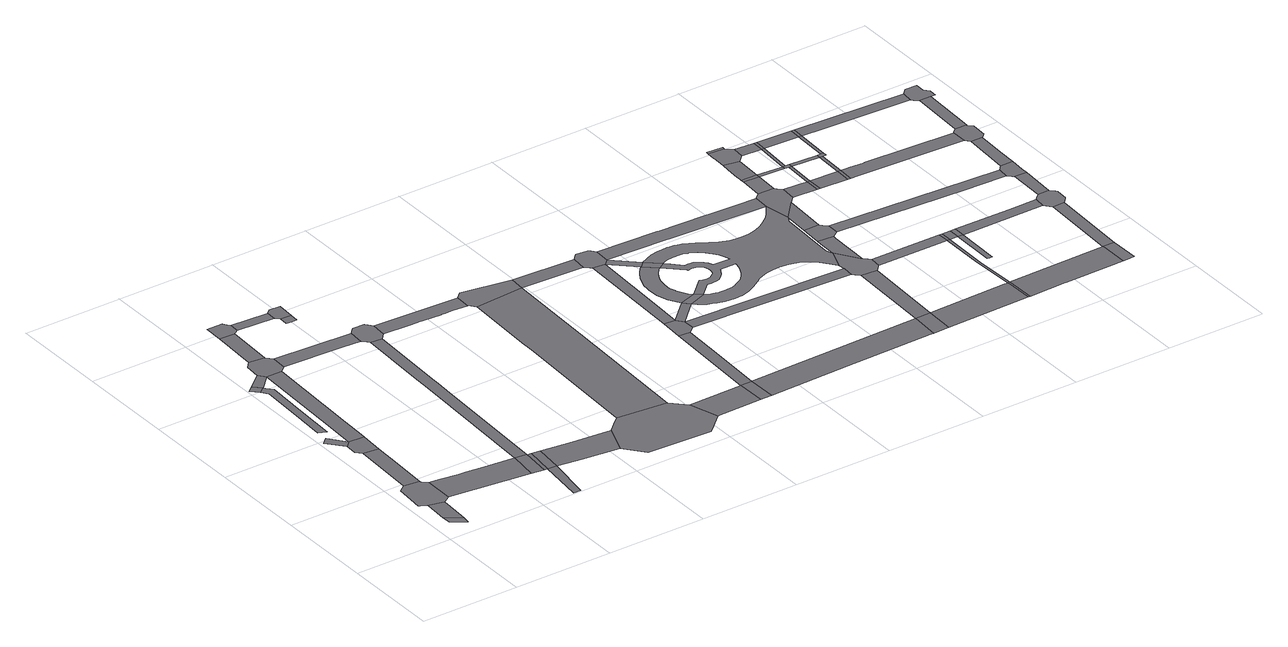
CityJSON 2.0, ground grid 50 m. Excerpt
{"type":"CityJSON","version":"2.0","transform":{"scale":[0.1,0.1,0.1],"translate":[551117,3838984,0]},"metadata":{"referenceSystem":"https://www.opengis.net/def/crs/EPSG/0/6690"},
"CityObjects":{
"road1":{"type":"Road","geometry":[{"type":"MultiSurface","lod":"1","boundaries":[[[0,1,2,3]]]}]},
"road2":{"type":"Road","attributes":{"RoadStructureAttribute.sectionType":"1"},"geometry":[{"type":"MultiSurface","lod":"1","boundaries":[[[4,5,0,3,6,7,8]]]}]},
"road3":{"type":"Road","geometry":[{"type":"MultiSurface","lod":"1","boundaries":[[[9,10,11,12,4,8,13,14,15,16,17,18]]]}]},
"road4":{"type":"Road","attributes":{"RoadStructureAttribute.sectionType":"1"},"geometry":[{"type":"MultiSurface","lod":"1","boundaries":[[[19,20,9,18,21,22]]]}]},
"road5":{"type":"Road","attributes":{"RoadStructureAttribute.sectionType":"1"},"geometry":[{"type":"MultiSurface","lod":"1","boundaries":[[[23,24,25,26]]]}]},
"road6":{"type":"Road","geometry":[{"type":"MultiSurface","lod":"1","boundaries":[[[26,25,27,19,22,28]]]}]},
"road7":{"type":"Road","geometry":[{"type":"MultiSurface","lod":"1","boundaries":[[[29,30,31,32,33,34,35,36,37,38]]]}]},
"road8":{"type":"Road","geometry":[{"type":"MultiSurface","lod":"1","boundaries":[[[39,40,34,33]]]}]},
"road9":{"type":"Road","attributes":{"RoadStructureAttribute.sectionType":"1"},"geometry":[{"type":"MultiSurface","lod":"1","boundaries":[[[41,42,43,44,45,15,14,46,47]]]}]},
"road10":{"type":"Road","attributes":{"RoadStructureAttribute.sectionType":"1"},"geometry":[{"type":"MultiSurface","lod":"1","boundaries":[[[48,49,26,28,50,51,52]]]}]},
"road11":{"type":"Road","attributes":{"RoadStructureAttribute.sectionType":"1"},"geometry":[{"type":"MultiSurface","lod":"1","boundaries":[[[53,39,33,48]]]}]},
"road12":{"type":"Road","geometry":[{"type":"MultiSurface","lod":"1","boundaries":[[[54,55,53,48,52,56,57,58]]]}]},
"road13":{"type":"Road","attributes":{"RoadStructureAttribute.sectionType":"1"},"geometry":[{"type":"MultiSurface","lod":"1","boundaries":[[[59,60,61,62]]]}]},
"road14":{"type":"Road","geometry":[{"type":"MultiSurface","lod":"1","boundaries":[[[47,46,63,64,65]]]}]},
"road15":{"type":"Road","attributes":{"RoadStructureAttribute.sectionType":"1"},"geometry":[{"type":"MultiSurface","lod":"1","boundaries":[[[66,54,58,67,68]]]}]},
"road16":{"type":"Road","attributes":{"RoadStructureAttribute.sectionType":"1"},"geometry":[{"type":"MultiSurface","lod":"1","boundaries":[[[69,64,63,59,70]]]}]},
"road17":{"type":"Road","geometry":[{"type":"MultiSurface","lod":"1","boundaries":[[[70,59,62,71]]]}]},
"road18":{"type":"Road","geometry":[{"type":"MultiSurface","lod":"1","boundaries":[[[72,66,68,73,74,75,76,77]]]}]},
"road19":{"type":"Road","attributes":{"RoadStructureAttribute.sectionType":"1"},"geometry":[{"type":"MultiSurface","lod":"1","boundaries":[[[78,57,56,79,80,81]]]}]},
"road20":{"type":"Road","attributes":{"RoadStructureAttribute.sectionType":"1"},"geometry":[{"type":"MultiSurface","lod":"1","boundaries":[[[75,74,82,83]]]}]},
"road21":{"type":"Road","attributes":{"RoadStructureAttribute.sectionType":"1"},"geometry":[{"type":"MultiSurface","lod":"1","boundaries":[[[84,85,86,47,65,87,88,89,90,91,92,93]]]}]},
"road22":{"type":"Road","attributes":{"RoadStructureAttribute.sectionType":"1"},"geometry":[{"type":"MultiSurface","lod":"1","boundaries":[[[94,95,71,62,96,97,98,99,100]]]}]},
"road23":{"type":"Road","geometry":[{"type":"MultiSurface","lod":"1","boundaries":[[[101,102,103,104,105]]]}]},
"road24":{"type":"Road","attributes":{"RoadStructureAttribute.sectionType":"1"},"geometry":[{"type":"MultiSurface","lod":"1","boundaries":[[[106,83,82,101,105,107]]]}]},
"road25":{"type":"Road","geometry":[{"type":"MultiSurface","lod":"1","boundaries":[[[108,109,81,80,110,111,84,93,112,113,114,115,116,117,118]]]}]},
"road26":{"type":"Road","geometry":[{"type":"MultiSurface","lod":"1","boundaries":[[[119,120,121,100,99,122,123,124,125,126,127,128,129]]]}]},
"road27":{"type":"Road","attributes":{"RoadStructureAttribute.sectionType":"1"},"geometry":[{"type":"MultiSurface","lod":"1","boundaries":[[[130,115,114,131,132,133,134,135,136,137,138,139]]]}]},
"road28":{"type":"Road","attributes":{"function":"2","RoadStructureAttribute.sectionType":"1"},"geometry":[{"type":"MultiSurface","lod":"1","boundaries":[[[140,141,142,143,144,145,119,129]]]}]},
"road29":{"type":"Road","attributes":{"RoadStructureAttribute.sectionType":"1"},"geometry":[{"type":"MultiSurface","lod":"1","boundaries":[[[146,147,148,127,126,149]]]}]},
"road30":{"type":"Road","geometry":[{"type":"MultiSurface","lod":"1","boundaries":[[[150,139,138,151,142,141,152]]]}]},
"road31":{"type":"Road","geometry":[{"type":"MultiSurface","lod":"1","boundaries":[[[146,149,153,154]]]}]},
"road32":{"type":"Road","attributes":{"RoadStructureAttribute.sectionType":"1"},"geometry":[{"type":"MultiSurface","lod":"1","boundaries":[[[155,146,154,156,157,158]]]}]},
"road33":{"type":"Road","geometry":[{"type":"MultiSurface","lod":"1","boundaries":[[[159,155,158,160,161,162,163,164]]]}]},
"road34":{"type":"Road","attributes":{"RoadStructureAttribute.sectionType":"1"},"geometry":[{"type":"MultiSurface","lod":"1","boundaries":[[[152,141,165,166]]]}]},
"road35":{"type":"Road","attributes":{"RoadStructureAttribute.sectionType":"1"},"geometry":[{"type":"MultiSurface","lod":"1","boundaries":[[[167,168,159,164,169,170]]]}]},
"road36":{"type":"Road","attributes":{"RoadStructureAttribute.sectionType":"1"},"geometry":[{"type":"MultiSurface","lod":"1","boundaries":[[[171,164,163,172]]]}]},
"road37":{"type":"Road","geometry":[{"type":"MultiSurface","lod":"1","boundaries":[[[173,174,166,165,175,167,170,176,177,178,179]]]}]},
"road38":{"type":"Road","geometry":[{"type":"MultiSurface","lod":"1","boundaries":[[[180,171,172,181]]]}]},
"road39":{"type":"Road","attributes":{"RoadStructureAttribute.sectionType":"1"},"geometry":[{"type":"MultiSurface","lod":"1","boundaries":[[[182,183,184,185,186,187,188,189,190,191,192,193,194,195,171,180,196,197,198,199,200,201,202,203,204,205,206,207,208]]]}]},
"road40":{"type":"Road","attributes":{"RoadStructureAttribute.sectionType":"1"},"geometry":[{"type":"MultiSurface","lod":"1","boundaries":[[[209,210,211,154,153,212,213,214]]]}]},
"road41":{"type":"Road","attributes":{"RoadStructureAttribute.sectionType":"1"},"geometry":[{"type":"MultiSurface","lod":"1","boundaries":[[[176,170,182,215]]]}]},
"road42":{"type":"Road","geometry":[{"type":"MultiSurface","lod":"1","boundaries":[[[215,182,208,216]]]}]},
"road43":{"type":"Road","attributes":{"RoadStructureAttribute.sectionType":"1"},"geometry":[{"type":"MultiSurface","lod":"1","boundaries":[[[217,163,162,218,219,220,221,222]]]}]},
"road44":{"type":"Road","geometry":[{"type":"MultiSurface","lod":"1","boundaries":[[[172,223,224,225,226,227,228,229,230,231,232,233,234,235,236,237,238,239,240,241,242,243,244,245,246,247,248,249,250,251,252,253,254,255,256,257,258,259,260,261,262,263,264,265,266,267,268,269,270,271,272,273,274,275,276,277,278,279,280,281,282,283,215,216,208,284,285,286,287,288,289,290,291,292,293,294,295,296,297,298,180,181],[299,300,301,302,303,304,305,306,307,308,309,310,311,312,313,314,315,316,317,318,319,320,321,322,323,324,216],[325,326,327,328,329,330,331,332,333,334,335,336,337,338,339,340,341,342,343,344,345,346,347,348,349,350,351,352,353,181]]]}]},
"road45":{"type":"Road","attributes":{"RoadStructureAttribute.sectionType":"1"},"geometry":[{"type":"MultiSurface","lod":"1","boundaries":[[[354,355,356,357,358,359,360,361,177,176,362,363,364,257,365]]]}]},
"road46":{"type":"Road","geometry":[{"type":"MultiSurface","lod":"1","boundaries":[[[366,209,214,367]]]}]},
"road47":{"type":"Road","attributes":{"RoadStructureAttribute.sectionType":"1"},"geometry":[{"type":"MultiSurface","lod":"1","boundaries":[[[368,369,209,366,370]]]}]},
"road48":{"type":"Road","geometry":[{"type":"MultiSurface","lod":"1","boundaries":[[[250,249,222,221,371,372,368,370,373,374,375,376,377,378]]]}]},
"road49":{"type":"Road","attributes":{"RoadStructureAttribute.sectionType":"1"},"geometry":[{"type":"MultiSurface","lod":"1","boundaries":[[[379,380,250,378,381,382]]]}]},
"road50":{"type":"Road","attributes":{"RoadStructureAttribute.sectionType":"1"},"geometry":[{"type":"MultiSurface","lod":"1","boundaries":[[[383,384,385,386,366,367,387]]]}]},
"road51":{"type":"Road","geometry":[{"type":"MultiSurface","lod":"1","boundaries":[[[388,389,379,382,390,391,392,393,394]]]}]},
"road52":{"type":"Road","attributes":{"RoadStructureAttribute.sectionType":"1"},"geometry":[{"type":"MultiSurface","lod":"1","boundaries":[[[395,256,388,394]]]}]},
"road53":{"type":"Road","geometry":[{"type":"MultiSurface","lod":"1","boundaries":[[[396,365,257,256,395,397,398,399,400]]]}]},
"road54":{"type":"Road","attributes":{"RoadStructureAttribute.sectionType":"1"},"geometry":[{"type":"MultiSurface","lod":"1","boundaries":[[[376,375,401,402,403,404,405]]]}]},
"road55":{"type":"Road","attributes":{"RoadStructureAttribute.sectionType":"1"},"geometry":[{"type":"MultiSurface","lod":"1","boundaries":[[[406,396,400,407]]]}]},
"road56":{"type":"Road","geometry":[{"type":"MultiSurface","lod":"1","boundaries":[[[408,383,387,409]]]}]},
"road57":{"type":"Road","geometry":[{"type":"MultiSurface","lod":"1","boundaries":[[[410,406,407,411]]]}]},
"road58":{"type":"Road","attributes":{"RoadStructureAttribute.sectionType":"1"},"geometry":[{"type":"MultiSurface","lod":"1","boundaries":[[[412,413,414,415,410,411,416]]]}]},
"road59":{"type":"Road","attributes":{"RoadStructureAttribute.sectionType":"1"},"geometry":[{"type":"MultiSurface","lod":"1","boundaries":[[[417,398,397,418,419]]]}]},
"road60":{"type":"Road","attributes":{"RoadStructureAttribute.sectionType":"1"},"geometry":[{"type":"MultiSurface","lod":"1","boundaries":[[[420,421,404,422,383,408]]]}]},
"road61":{"type":"Road","geometry":[{"type":"MultiSurface","lod":"1","boundaries":[[[423,424,425,412,416,426,427,428,429,430]]]}]},
"road62":{"type":"Road","attributes":{"RoadStructureAttribute.sectionType":"1"},"geometry":[{"type":"MultiSurface","lod":"1","boundaries":[[[431,423,430,432]]]}]},
"road63":{"type":"Road","attributes":{"RoadStructureAttribute.sectionType":"1"},"geometry":[{"type":"MultiSurface","lod":"1","boundaries":[[[411,407,433,434]]]}]},
"road64":{"type":"Road","geometry":[{"type":"MultiSurface","lod":"1","boundaries":[[[419,418,435,436]]]}]},
"road65":{"type":"Road","geometry":[{"type":"MultiSurface","lod":"1","boundaries":[[[405,404,421,437]]]}]},
"road66":{"type":"Road","geometry":[{"type":"MultiSurface","lod":"1","boundaries":[[[438,439,440,441,442]]]}]},
"road67":{"type":"Road","attributes":{"RoadStructureAttribute.sectionType":"1"},"geometry":[{"type":"MultiSurface","lod":"1","boundaries":[[[437,421,443,444,438,445]]]}]},
"road68":{"type":"Road","attributes":{"RoadStructureAttribute.sectionType":"1"},"geometry":[{"type":"MultiSurface","lod":"1","boundaries":[[[446,419,436,447]]]}]},
"road69":{"type":"Road","geometry":[{"type":"MultiSurface","lod":"1","boundaries":[[[434,433,446,447,448,449]]]}]},
"road70":{"type":"Road","attributes":{"RoadStructureAttribute.sectionType":"1"},"geometry":[{"type":"MultiSurface","lod":"1","boundaries":[[[428,427,450,451]]]}]},
"road71":{"type":"Road","geometry":[{"type":"MultiSurface","lod":"1","boundaries":[[[445,438,442,452]]]}]},
"road72":{"type":"Road","attributes":{"RoadStructureAttribute.sectionType":"1"},"geometry":[{"type":"MultiSurface","lod":"1","boundaries":[[[436,435,453,454]]]}]},
"road73":{"type":"Road","attributes":{"RoadStructureAttribute.sectionType":"1"},"geometry":[{"type":"MultiSurface","lod":"1","boundaries":[[[450,434,449,455]]]}]},
"road74":{"type":"Road","attributes":{"RoadStructureAttribute.sectionType":"1"},"geometry":[{"type":"MultiSurface","lod":"1","boundaries":[[[456,408,409,457,458,459,460]]]}]},
"road75":{"type":"Road","geometry":[{"type":"MultiSurface","lod":"1","boundaries":[[[451,450,455,461]]]}]},
"road76":{"type":"Road","attributes":{"RoadStructureAttribute.sectionType":"1"},"geometry":[{"type":"MultiSurface","lod":"1","boundaries":[[[448,447,462,463]]]}]},
"road77":{"type":"Road","geometry":[{"type":"MultiSurface","lod":"1","boundaries":[[[454,453,464,465]]]}]},
"road78":{"type":"Road","attributes":{"RoadStructureAttribute.sectionType":"1"},"geometry":[{"type":"MultiSurface","lod":"1","boundaries":[[[392,391,466,467,468,469]]]}]},
"road79":{"type":"Road","attributes":{"RoadStructureAttribute.sectionType":"1"},"geometry":[{"type":"MultiSurface","lod":"1","boundaries":[[[462,454,465,470]]]}]},
"road80":{"type":"Road","attributes":{"RoadStructureAttribute.sectionType":"1"},"geometry":[{"type":"MultiSurface","lod":"1","boundaries":[[[461,455,471,472]]]}]},
"road81":{"type":"Road","geometry":[{"type":"MultiSurface","lod":"1","boundaries":[[[463,462,470,473,474,475]]]}]},
"road82":{"type":"Road","attributes":{"RoadStructureAttribute.sectionType":"1"},"geometry":[{"type":"MultiSurface","lod":"1","boundaries":[[[471,475,474,476]]]}]},
"road83":{"type":"Road","attributes":{"RoadStructureAttribute.sectionType":"1"},"geometry":[{"type":"MultiSurface","lod":"1","boundaries":[[[477,452,442,478,479]]]}]},
"road84":{"type":"Road","geometry":[{"type":"MultiSurface","lod":"1","boundaries":[[[472,471,476,480]]]}]},
"road85":{"type":"Road","geometry":[{"type":"MultiSurface","lod":"1","boundaries":[[[481,456,460,482,483,484]]]}]},
"road86":{"type":"Road","attributes":{"RoadStructureAttribute.sectionType":"1"},"geometry":[{"type":"MultiSurface","lod":"1","boundaries":[[[485,486,487,488,465,464,489,490,491]]]}]},
"road87":{"type":"Road","attributes":{"RoadStructureAttribute.sectionType":"1"},"geometry":[{"type":"MultiSurface","lod":"1","boundaries":[[[492,493,481,484]]]}]},
"road88":{"type":"Road","geometry":[{"type":"MultiSurface","lod":"1","boundaries":[[[494,495,496,497,498,499,479,478,500,501,493,492,502,503,504,505]]]}]},
"road89":{"type":"Road","attributes":{"RoadStructureAttribute.sectionType":"1"},"geometry":[{"type":"MultiSurface","lod":"1","boundaries":[[[480,476,506,507,508]]]}]},
"road90":{"type":"Road","attributes":{"RoadStructureAttribute.sectionType":"1"},"geometry":[{"type":"MultiSurface","lod":"1","boundaries":[[[509,497,496,510]]]}]},
"road91":{"type":"Road","geometry":[{"type":"MultiSurface","lod":"1","boundaries":[[[511,512,513,469,468,514,515,509,510,516,517]]]}]},
"road92":{"type":"Road","attributes":{"RoadStructureAttribute.sectionType":"1"},"geometry":[{"type":"MultiSurface","lod":"1","boundaries":[[[518,519,520,511,517]]]}]},
"road93":{"type":"Road","geometry":[{"type":"MultiSurface","lod":"1","boundaries":[[[521,522,523,491,490,524,525,520,519,526,527,528,529,530]]]}]},
"road94":{"type":"Road","attributes":{"RoadStructureAttribute.sectionType":"1"},"geometry":[{"type":"MultiSurface","lod":"1","boundaries":[[[531,521,530,532]]]}]},
"road95":{"type":"Road","geometry":[{"type":"MultiSurface","lod":"1","boundaries":[[[533,534,535,508,507,536,537,531,532,538,539,540,541]]]}]}
},
"vertices":[
[79,165,0],[81,121,0],[151,75,0],[155,117,0],
[87,291,0],[87,285,0],[156,136,0],[156,137,0],[165,274,0],
[97,488,0],[62,461,0],[50,313,0],[58,308,0],[199,296,0],[200,297,0],[203,446,0],[200,449,0],[177,473,0],[177,479,0],
[111,813,0],[109,767,0],[185,659,0],[191,807,0],
[52,1014,0],[22,984,0],[89,904,0],[117,931,0],
[87,843,0],[196,925,0],
[99,1267,0],[110,1482,0],[96,1497,0],[82,1513,0],[77,1519,0],[45,1494,0],[70,1464,0],[61,1268,0],[51,1071,0],[89,1054,0],
[41,1556,0],[9,1531,0],
[620,400,0],[478,415,0],[389,425,0],[350,429,0],[265,439,0],[613,250,0],[630,398,0],
[144,1589,0],[124,1077,0],[198,951,0],[203,1078,0],[224,1586,0],
[118,1622,0],
[152,1734,0],[123,1702,0],[254,1614,0],[256,1694,0],[231,1724,0],
[695,241,0],[667,7,0],[707,8,0],[740,236,0],
[677,243,0],[689,392,0],[689,393,0],
[162,1969,0],[231,1728,0],[241,1966,0],
[689,390,0],[711,388,0],
[756,383,0],
[166,2068,0],[247,1970,0],[268,1983,0],[268,2035,0],[257,2049,0],[246,2065,0],
[257,1693,0],[564,1600,0],[654,1595,0],[660,1675,0],
[460,1974,0],[460,2026,0],
[683,1562,0],[668,1230,0],[662,1083,0],[716,975,0],[721,1083,0],[722,1107,0],[725,1155,0],[735,1399,0],[737,1442,0],[742,1558,0],
[1090,346,0],[916,365,0],[796,229,0],[860,222,0],[861,222,0],[1053,200,0],[1107,344,0],
[480,1953,0],[477,1907,0],[504,1905,0],[530,1904,0],[533,1950,0],
[482,2044,0],[537,2040,0],
[688,1704,0],[679,1694,0],[655,1595,0],[673,1574,0],[753,1569,0],[754,1570,0],[772,1590,0],[777,1670,0],[760,1690,0],[759,1692,0],[750,1703,0],
[1190,418,0],[1183,411,0],[1146,379,0],[1133,99,0],[1462,86,0],[1474,96,0],[1558,174,0],[1561,176,0],[1513,321,0],[1494,340,0],[1442,393,0],
[908,1664,0],[905,1584,0],[972,1581,0],[973,1581,0],[1071,1576,0],[1072,1576,0],[1092,1576,0],[1133,1574,0],[1211,1570,0],[1213,1650,0],
[1473,1091,0],[1489,1556,0],[1239,1539,0],[1221,1161,0],[1221,1134,0],[1220,1088,0],
[1792,329,0],[1792,326,0],[1535,321,0],[1795,181,0],
[1244,1680,0],[1212,1570,0],[1494,1636,0],
[1853,182,0],[1851,328,0],
[1814,826,0],[1863,594,0],[1863,595,0],[1873,823,0],
[1819,946,0],[1884,832,0],[1894,841,0],[1905,850,0],[1904,911,0],[1877,942,0],
[1811,1543,0],[1818,1621,0],
[1841,1513,0],[1825,1094,0],[1885,1095,0],[1902,1507,0],
[1986,1046,0],[2014,1016,0],
[1847,1653,0],[1837,1642,0],[1832,1522,0],[1932,1536,0],[1934,1617,0],[1917,1637,0],[1908,1647,0],
[2071,1077,0],[2106,1049,0],
[2018,1398,0],[2008,1391,0],[1983,1361,0],[1980,1357,0],[1961,1325,0],[1949,1298,0],[1936,1258,0],[1934,1236,0],[1932,1216,0],[1932,1210,0],[1935,1165,0],[1945,1123,0],[1954,1104,0],[1963,1083,0],[2053,1096,0],[2038,1119,0],[2025,1146,0],[2024,1151,0],[2015,1181,0],[2014,1213,0],[2014,1216,0],[2015,1224,0],[2019,1251,0],[2029,1279,0],[2046,1309,0],[2066,1334,0],[2081,1347,0],
[2744,349,0],[2268,338,0],[1862,328,0],[2269,191,0],[2717,200,0],[2736,200,0],
[2047,1426,0],
[2115,1367,0],
[2262,896,0],[2255,837,0],[2256,837,0],[2263,837,0],[2732,816,0],[2735,875,0],
[2036,996,0],[2069,976,0],[2072,974,0],[2091,966,0],[2112,957,0],[2149,947,0],[2199,943,0],[2239,946,0],[2241,946,0],[2262,953,0],[2282,959,0],[2310,972,0],[2314,974,0],[2348,995,0],[2351,997,0],[2362,1004,0],[2381,1017,0],[2409,1030,0],[2438,1040,0],[2473,1046,0],[2511,1048,0],[2558,1044,0],[2604,1029,0],[2644,1007,0],[2677,978,0],[2707,943,0],[2730,911,0],[2770,1009,0],[2764,1021,0],[2758,1033,0],[2756,1048,0],[2770,1338,0],[2773,1348,0],[2785,1369,0],[2763,1501,0],[2743,1475,0],[2724,1448,0],[2705,1425,0],[2672,1400,0],[2643,1380,0],[2608,1364,0],[2565,1354,0],[2533,1351,0],[2500,1353,0],[2468,1358,0],[2435,1368,0],[2405,1380,0],[2382,1395,0],[2352,1412,0],[2330,1427,0],[2320,1432,0],[2305,1441,0],[2277,1453,0],[2257,1458,0],[2242,1463,0],[2211,1467,0],[2207,1468,0],[2182,1468,0],[2149,1465,0],[2114,1457,0],[2082,1444,0],[2167,1262,0],[2171,1257,0],[2191,1260,0],[2211,1258,0],[2229,1248,0],[2242,1235,0],[2249,1213,0],[2249,1196,0],[2245,1178,0],[2241,1173,0],[2235,1166,0],[2215,1153,0],[2195,1150,0],[2177,1153,0],[2160,1160,0],[2148,1380,0],[2180,1385,0],[2210,1385,0],[2232,1381,0],[2235,1381,0],[2255,1374,0],[2258,1373,0],[2263,1371,0],[2269,1368,0],[2290,1356,0],[2316,1336,0],[2338,1309,0],[2354,1287,0],[2366,1257,0],[2372,1229,0],[2287,1234,0],[2279,1256,0],[2266,1273,0],[2259,1281,0],[2251,1288,0],[2242,1292,0],[2231,1298,0],[2209,1302,0],[2206,1303,0],[2181,1300,0],[2138,1344,0],[2170,1110,0],[2190,1108,0],[2207,1108,0],[2213,1108,0],[2238,1116,0],[2240,1117,0],[2258,1131,0],[2260,1133,0],[2270,1144,0],[2282,1164,0],[2290,1181,0],[2372,1182,0],[2365,1149,0],[2355,1127,0],[2343,1104,0],[2328,1082,0],[2306,1061,0],[2283,1048,0],[2278,1045,0],[2276,1044,0],[2264,1038,0],[2261,1036,0],[2240,1029,0],[2239,1028,0],[2206,1025,0],[2176,1027,0],[2171,1028,0],[2164,1029,0],[2134,1037,0],
[2658,1586,0],[2626,1587,0],[2566,1590,0],[2469,1594,0],[2408,1597,0],[2361,1599,0],[2255,1603,0],[2250,1603,0],[2247,1524,0],[2256,1523,0],[2654,1506,0],[2765,1581,0],
[2824,351,0],[2818,202,0],
[2762,785,0],[2744,352,0],[2842,777,0],
[2742,805,0],[2743,804,0],[2863,798,0],[2866,801,0],[2874,809,0],[2879,868,0],[2864,880,0],[2848,893,0],
[2773,1127,0],[2772,1103,0],[2853,1104,0],[2854,1121,0],
[3248,360,0],[3233,360,0],[3231,360,0],[2844,351,0],[3251,211,0],
[2779,1240,0],[2778,1220,0],[2877,1139,0],[2888,1147,0],[2889,1207,0],[2881,1215,0],[2858,1239,0],
[2869,1464,0],
[2794,1608,0],[2900,1494,0],[2904,1574,0],[2894,1585,0],[2875,1605,0],
[3227,807,0],[3230,807,0],[3237,807,0],[3239,807,0],[3239,867,0],
[2800,1726,0],[2881,1723,0],
[3258,361,0],[3261,211,0],
[2801,1746,0],[2882,1743,0],
[2808,1892,0],[2806,1851,0],[2802,1775,0],[2802,1773,0],[2889,1880,0],
[2984,1570,0],[3026,1489,0],[3028,1568,0],
[3250,578,0],[3254,807,0],[3238,578,0],
[2813,2010,0],[2811,1965,0],[2811,1963,0],[2915,1905,0],[2924,1913,0],[2927,1974,0],[2915,1985,0],[2895,2004,0],
[2814,2023,0],[2895,2018,0],
[3014,1715,0],[3015,1734,0],
[3041,1488,0],[3043,1568,0],
[3254,867,0],
[3297,807,0],[3293,581,0],[3307,580,0],[3320,580,0],[3324,807,0],
[3256,807,0],[3290,807,0],[3297,866,0],
[3035,1713,0],[3050,1713,0],
[3051,1733,0],[3030,1734,0],
[3026,1908,0],[3028,1969,0],
[3324,866,0],
[3186,1481,0],[3188,1561,0],
[3041,1908,0],
[3766,371,0],[3455,215,0],[3456,215,0],[3711,220,0],[3766,221,0],
[3043,1968,0],
[3194,1706,0],[3195,1726,0],
[3200,1481,0],[3203,1561,0],
[3568,1111,0],[3629,1109,0],[3768,1104,0],[3774,1163,0],
[3210,1705,0],
[3220,1899,0],[3222,1960,0],
[3228,1704,0],[3228,1725,0],[3213,1725,0],
[3235,1898,0],
[3616,865,0],[3752,806,0],[3758,864,0],
[3237,1959,0],
[3766,373,0],[3788,222,0],[3828,223,0],[3825,372,0],
[3326,1555,0],[3325,1555,0],[3249,1559,0],[3243,1559,0],[3245,1479,0],[3790,1455,0],[3792,1535,0],
[3842,773,0],[3783,772,0],
[3867,875,0],[3857,886,0],[3847,897,0],[3788,894,0],[3777,883,0],[3769,875,0],[3762,795,0],[3773,783,0],[3853,785,0],[3863,795,0],[3872,805,0],[3875,866,0],
[3345,1893,0],[3799,1872,0],[3805,1932,0],
[3796,1079,0],[3856,1076,0],
[3798,1188,0],[3787,1177,0],[3783,1173,0],[3780,1093,0],[3786,1087,0],[3857,1114,0],[3860,1186,0],
[3863,1270,0],[3870,1430,0],[3811,1429,0],
[3816,1559,0],[3815,1558,0],[3793,1536,0],[3791,1455,0],[3801,1442,0],[3881,1440,0],[3893,1451,0],[3896,1531,0],[3875,1553,0],[3875,1555,0],
[3828,1844,0],[3888,1845,0],
[3833,1959,0],[3823,1949,0],[3814,1941,0],[3810,1861,0],[3819,1853,0],[3911,1842,0],[3915,1885,0],[3891,1909,0],[3893,1957,0]
]}
